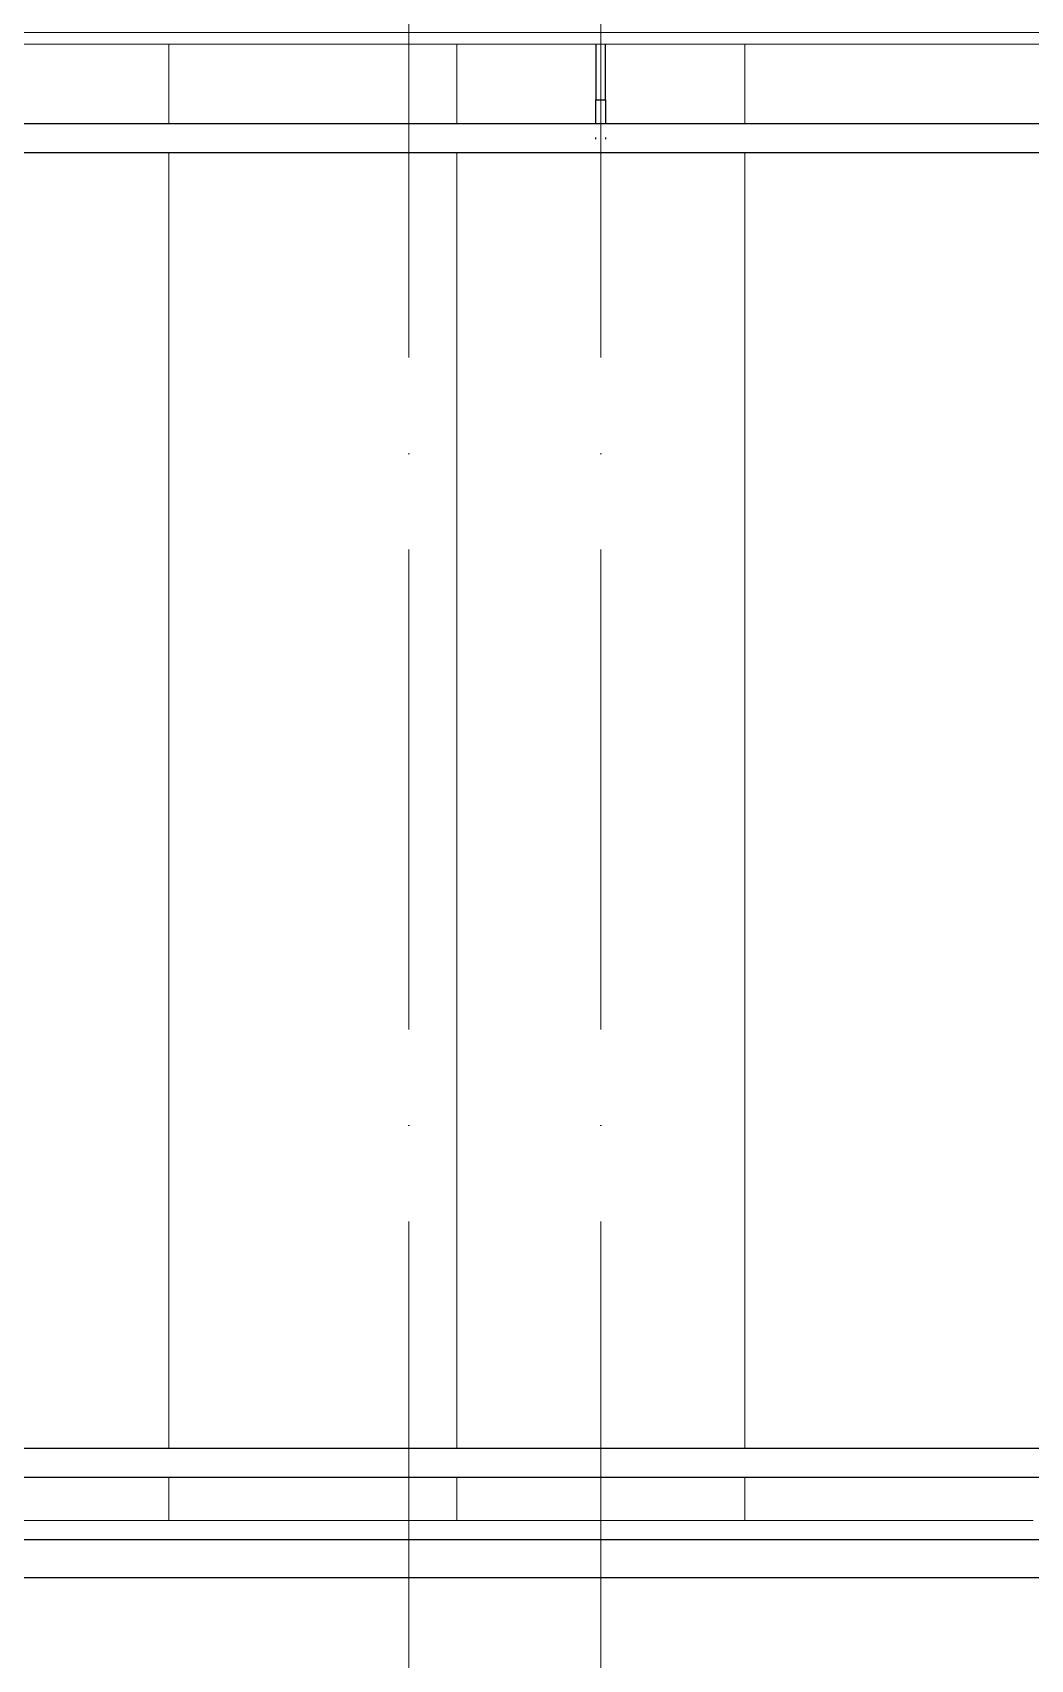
# Model space of a CAD drawing. Header units: millimetres. Extents: x -213536 to 1564669, y -45299 to 942238.
# Drawn here: x 440774 to 441813, y 503857 to 505552 of the extents above; entities that cross this region are included whole.
import ezdxf

# ---------------------------------------------------------------- set-up
doc = ezdxf.new("R2010")
doc.units = ezdxf.units.MM
doc.linetypes.add('50_200_ШТРИХ_1Т_ш5_п1_п1_', pattern=[700, 500, -100, 0, -100])
for name, color, linetype, lineweight in [('0-1', 7, 'Continuous', 5), ('0-2', 7, 'Continuous', 9), ('3) ЖБ 4м', 3, 'Continuous', 30), ('Контуры', 7, 'Continuous', 9), ('Линии подступенков', 7, 'Continuous', 9), ('Линии свеса', 7, 'Continuous', 9), ('Ограждение-1', 7, 'Continuous', 25), ('Оси-2', 7, '50_200_ШТРИХ_1Т_ш5_п1_п1_', 9), ('Стены-1', 7, 'Continuous', 13)]:
    doc.layers.add(name, color=color, linetype=linetype, lineweight=lineweight)
doc.layers.get('0-2').off()

# ---------------------------------------------------------------- blocks, each defined once
blk = doc.blocks.new('Ос 3 эт верх часть')
at = {"layer": 'Оси-2'}
for p, q in [((441166, 499613), (441166, 535177.6)), ((441366, 499613), (441366, 533907.6))]:
    blk.add_line(p, q, dxfattribs=at)
blk = doc.blocks.new('О_Элемент ограждения_Обод_Труба_ГОСТ 8645-68 - О_Элемент ограждения_Обод_Труба_ГОСТ 8645-68-V46-АИ2_03_План отделки стен 3-го этажа _Часть 1_')
at = {"layer": 'Ограждение-1'}
for p, q in [((-3720, 20), (0, 20)), ((0, -20), (-3720, -20))]:
    blk.add_line(p, q, dxfattribs=at)
blk = doc.blocks.new('О_Элемент поручня_Маршевый_Труба_ГОСТ 8732-78 - О_Элемент поручня_Маршевый_Труба_ГОСТ 8732-78-V47-АИ2_03_План отделки стен 3-го этажа _Часть 1_')
at = {"layer": 'Ограждение-1'}
for p, q in [((-9.9, 0), (-3926, 0)), ((-3926, -30), (-9.9, -30))]:
    blk.add_line(p, q, dxfattribs=at)
blk = doc.blocks.new('Ограждение 12 - Ограждение 2-31208448-АИ2_03_План отделки стен 3-го этажа _Часть 1_')
at = {"layer": 'Ограждение-1'}
for p, q in [((9844.7, 58819), (9844.7, 58761.1)), ((9844.7, 58819), (9844.7, 58761.1)), ((9854.7, 58761.1), (9854.7, 58819)), ((9854.7, 58761.1), (9854.7, 58819)), ((11503.5, 58736), (7620, 58736)), ((7620, 58706), (11503.5, 58706))]:
    blk.add_line(p, q, dxfattribs=at)
at = {"layer": 'Ограждение-1', "flags": 128}
for points in [[(9844.7, 58736.6), (9844.7, 58738), (9844.7, 58739.3), (9844.7, 58740.7), (9844.7, 58742.2), (9844.7, 58743.7), (9844.7, 58745.2), (9844.7, 58746.7), (9844.7, 58748.3), (9844.7, 58749.8), (9844.7, 58751.4), (9844.7, 58753), (9844.7, 58754.6), (9844.7, 58756.3), (9844.7, 58757.9), (9844.7, 58759.6), (9844.7, 58761.1)], [(9844.7, 58736.6), (9844.7, 58738), (9844.7, 58739.3), (9844.7, 58740.7), (9844.7, 58742.2), (9844.7, 58743.7), (9844.7, 58745.2), (9844.7, 58746.7), (9844.7, 58748.3), (9844.7, 58749.8), (9844.7, 58751.4), (9844.7, 58753), (9844.7, 58754.6), (9844.7, 58756.3), (9844.7, 58757.9), (9844.7, 58759.6), (9844.7, 58761.1)], [(9854.7, 58761.1), (9854.7, 58759.4), (9854.7, 58757.8), (9854.7, 58756.2), (9854.7, 58754.5), (9854.7, 58752.9), (9854.7, 58751.3), (9854.7, 58749.7), (9854.7, 58748.1), (9854.7, 58746.6), (9854.7, 58745.1), (9854.7, 58743.6), (9854.7, 58742.1), (9854.7, 58740.6), (9854.7, 58739.2), (9854.7, 58737.9), (9854.7, 58736.5)], [(9854.7, 58761.1), (9854.7, 58759.4), (9854.7, 58757.8), (9854.7, 58756.2), (9854.7, 58754.5), (9854.7, 58752.9), (9854.7, 58751.3), (9854.7, 58749.7), (9854.7, 58748.1), (9854.7, 58746.6), (9854.7, 58745.1), (9854.7, 58743.6), (9854.7, 58742.1), (9854.7, 58740.6), (9854.7, 58739.2), (9854.7, 58737.9), (9854.7, 58736.5)], [(9844.7, 58720.1), (9844.7, 58720.2), (9844.7, 58720.3), (9844.7, 58720.4), (9844.7, 58720.7), (9844.7, 58721), (9844.7, 58721.4), (9844.7, 58721.8)], [(9854.7, 58721.8), (9854.7, 58721.3), (9854.7, 58721), (9854.7, 58720.7), (9854.7, 58720.4), (9854.7, 58720.3), (9854.7, 58720.2), (9854.7, 58720.1)]]:
    blk.add_lwpolyline(points, dxfattribs=at)
at = {"layer": 'Ограждение-1'}
for points in [[(9844.8, 58761.1), (9844.7, 58761.1), (9844.7, 58761.1), (9844.8, 58761.1)], [(9844.8, 58761.1), (9844.7, 58761.1), (9844.7, 58761.1), (9845.3, 58761.1), (9846.4, 58761.1), (9848, 58761.1), (9849.1, 58761.1), (9849.7, 58761.1)], [(9849.7, 58761.1), (9850.3, 58761.1), (9851.5, 58761.1), (9853, 58761.1), (9854.1, 58761.1), (9854.5, 58761.1), (9854.6, 58761.1)]]:
    blk.add_open_spline(points, degree=3, dxfattribs=at)
blk = doc.blocks.new('0125-Р-ОО-Ш2-АР-о_23_10_2024_rvt-1-АИ2_03_План отделки стен 3-го этажа _Часть 1_')
at = {"layer": 'Контуры'}
for p, q in [((11450, 59100), (11750, 59100)), ((11750, 59100), (12050, 59100)), ((12050, 59100), (12350, 59100)), ((12350, 59100), (12650, 59100))]:
    blk.add_line(p, q, dxfattribs=at)
at = {"layer": 'Линии подступенков'}
for p, q in [((11750, 60638), (11750, 60555)), ((12050, 60638), (12050, 60554.8)), ((12350, 60638), (12350, 60554.8)), ((11750, 60525), (11750, 59174.7)), ((12050, 60525.2), (12050, 59174.8)), ((12350, 60525.2), (12350, 59174.8)), ((11750, 59145.4), (11750, 59100)), ((12050, 59145.4), (12050, 59100)), ((12350, 59145.4), (12350, 59100))]:
    blk.add_line(p, q, dxfattribs=at)
at = {"layer": 'Линии свеса'}
for p, q in [((11750, 60638), (11750, 60555)), ((12050, 60638), (12050, 60554.8)), ((12350, 60638), (12350, 60554.8)), ((11750, 60525), (11750, 59174.7)), ((12050, 60525.2), (12050, 59174.8)), ((12350, 60525.2), (12350, 59174.8)), ((11750, 59145.4), (11750, 59100)), ((12050, 59145.4), (12050, 59100)), ((12350, 59145.4), (12350, 59100))]:
    blk.add_line(p, q, dxfattribs=at)
at = {"layer": 'Стены-1'}
blk.add_line((10200, 60650), (15400, 60650), dxfattribs=at)
at = {"layer": '0-2'}
blk.add_blockref('Ограждение 12 - Ограждение 2-31208448-АИ2_03_План отделки стен 3-го этажа _Часть 1_', (2350, 1819), dxfattribs=at)
at = {"layer": '0-2', "rotation": 180}
for name, p in [('О_Элемент поручня_Маршевый_Труба_ГОСТ 8732-78 - О_Элемент поручня_Маршевый_Труба_ГОСТ 8732-78-V47-АИ2_03_План отделки стен 3-го этажа _Часть 1_', (9931.1, 59145)), ('О_Элемент ограждения_Обод_Труба_ГОСТ 8645-68 - О_Элемент ограждения_Обод_Труба_ГОСТ 8645-68-V46-АИ2_03_План отделки стен 3-го этажа _Часть 1_', (10039.5, 59060))]:
    blk.add_blockref(name, p, dxfattribs=at)
blk = doc.blocks.new('3этВверх')
at = {"layer": 'Стены-1'}
for p, q in [((444566, 505552.4), (439116, 505552.4)), ((439116, 505540.4), (444554, 505540.4))]:
    blk.add_line(p, q, dxfattribs=at)
at = {"layer": '0-1'}
blk.add_blockref('0125-Р-ОО-Ш2-АР-о_23_10_2024_rvt-1-АИ2_03_План отделки стен 3-го этажа _Часть 1_', (429166, 444902.4), dxfattribs=at)

msp = doc.modelspace()

# ---------------------------------------------------------------- block references
at = {"color": 5, "lineweight": 30}
msp.add_blockref('Ос 3 эт верх часть', (0, 0), dxfattribs=at)
at = {"layer": '3) ЖБ 4м'}
msp.add_blockref('3этВверх', (0, 0), dxfattribs=at)

doc.saveas('drawing.dxf')
